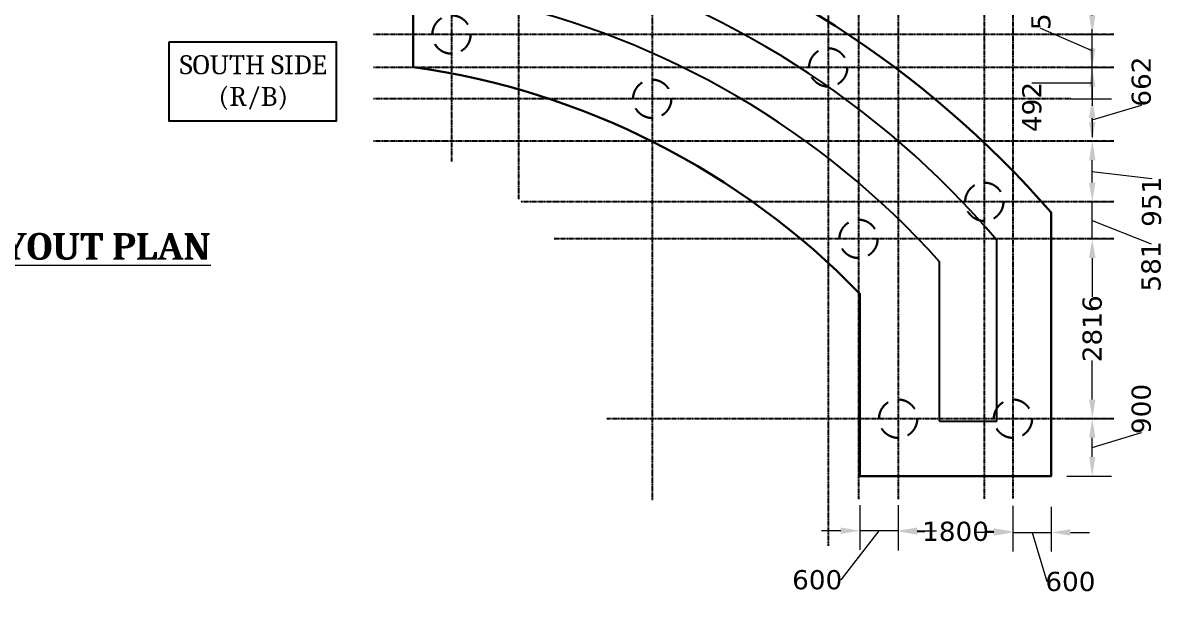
# Model space of a CAD drawing. Header units: millimetres. Extents: x 1475046 to 1606987, y -2702623 to -2509203.
# Drawn here: x 1589096 to 1606987, y -2679872 to -2670923 of the extents above; entities that cross this region are included whole.
import ezdxf

# ---------------------------------------------------------------- set-up
doc = ezdxf.new("R2010")
doc.units = ezdxf.units.MM
doc.header["$LTSCALE"] = 25
doc.header["$MEASUREMENT"] = 0
doc.header["$PDMODE"] = 3
doc.linetypes.add('CENTER', pattern=[2, 1.25, -0.25, 0.25, -0.25])
doc.linetypes.add('HIDDEN', pattern=[0.375, 0.25, -0.125])
doc.layers.get('0').update_dxf_attribs({"lineweight": 13})
doc.layers.get('Defpoints').update_dxf_attribs({"color": 230, "lineweight": 9})
for name, color, linetype in [('CL', 8, 'CENTER'), ('Pile Cap', 21, 'Continuous'), ('SLOPEEARTH', 3, 'Continuous')]:
    doc.layers.add(name, color=color, linetype=linetype)
for name, color, linetype, lineweight in [('DIMEN', 8, 'Continuous', 9), ('HAJ', 191, 'Continuous', 15), ('PILE', 214, 'Continuous', 30), ('Text-5', 6, 'Continuous', 9)]:
    doc.layers.add(name, color=color, linetype=linetype, lineweight=lineweight)
doc.styles.get("Standard").update_dxf_attribs({"font": 'swissl.ttf'})
doc.styles.add('swis lt cn bt', font='verdana.ttf')
doc.dimstyles.new('meter', dxfattribs={"dimtxt": 150, "dimasz": 5, "dimexe": 3, "dimexo": 4, "dimgap": 1, "dimtad": 1, "dimdec": 0, "dimzin": 0, "dimdsep": 46, "dimtxsty": 'swis lt cn bt', "dimblk": 'OBLIQUE', "dimcen": 3, "dimdle": 3, "dimclrd": 8, "dimclre": 8, "dimclrt": 7, "dimadec": 0, "dimazin": 0, "dimtfac": 1, "dimtdec": 0, "dimtofl": 0, "dimtmove": 1, "dimatfit": 2, "dimldrblk": 'OBLIQUE', "dimfxl": 1, "dimtolj": 1, "dimtzin": 0, "dimlwd": 9, "dimlwe": 9, "dimarcsym": 0})

# ---------------------------------------------------------------- blocks, each defined once
blk = doc.blocks.new('*D161')
at = {"layer": 'Defpoints', "color": 0, "ltscale": 100, "transparency": 16777216}
for p in [(1602817, -2677124), (1604617, -2677123), (1604617, -2678890)]:
    blk.add_point(p, dxfattribs=at)
at = {"layer": 'DIMEN', "color": 5, "lineweight": 9, "ltscale": 100, "transparency": 16777216}
for p, q in [((1602817, -2678490), (1602817, -2679190)), ((1604617, -2678490), (1604617, -2679190))]:
    blk.add_line(p, q, dxfattribs=at)
at = {"layer": 'DIMEN', "color": 8, "lineweight": 9, "ltscale": 100, "transparency": 16777216}
for p, q in [((1603117, -2678890), (1603233, -2678890)), ((1604317, -2678890), (1604201, -2678890))]:
    blk.add_line(p, q, dxfattribs=at)
at = {"layer": 'DIMEN', "color": 8, "ltscale": 100, "transparency": 16777216}
for points in [[(1603117, -2678840), (1603117, -2678940), (1602817, -2678890)], [(1604317, -2678840), (1604317, -2678940), (1604617, -2678890)]]:
    blk.add_solid(points, dxfattribs=at)
at = {"layer": 'DIMEN', "color": 7, "ltscale": 100, "transparency": 16777216, "insert": (1603717, -2678890), "char_height": 300, "attachment_point": 5, "style": 'swis lt cn bt'}
blk.add_mtext('\\A1;1800', dxfattribs=at)
blk = doc.blocks.new('_Oblique')
at = {"color": 0, "linetype": 'ByBlock', "lineweight": -2}
blk.add_line((-0.5, -0.5), (0.5, 0.5), dxfattribs=at)
blk = doc.blocks.new('*D162')
at = {"layer": 'Defpoints', "color": 0, "ltscale": 100, "transparency": 16777216}
for p in [(1604617, -2677123), (1605217, -2677123), (1605217, -2678905)]:
    blk.add_point(p, dxfattribs=at)
at = {"layer": 'DIMEN', "color": 5, "lineweight": 9, "ltscale": 100, "transparency": 16777216}
for p, q in [((1604617, -2678505), (1604617, -2679205)), ((1605217, -2678505), (1605217, -2679205))]:
    blk.add_line(p, q, dxfattribs=at)
at = {"layer": 'DIMEN', "color": 8, "lineweight": 9, "ltscale": 100, "transparency": 16777216}
for p, q in [((1604317, -2678905), (1604017, -2678905)), ((1604617, -2678905), (1605217, -2678905)), ((1604917, -2678905), (1605148, -2679675)), ((1605517, -2678905), (1605817, -2678905)), ((1605148, -2679675), (1605150, -2679675))]:
    blk.add_line(p, q, dxfattribs=at)
at = {"layer": 'DIMEN', "color": 8, "ltscale": 100, "transparency": 16777216}
for points in [[(1604317, -2678855), (1604317, -2678955), (1604617, -2678905)], [(1605517, -2678855), (1605517, -2678955), (1605217, -2678905)]]:
    blk.add_solid(points, dxfattribs=at)
at = {"layer": 'DIMEN', "color": 7, "ltscale": 100, "transparency": 16777216, "insert": (1605517, -2679675), "char_height": 300, "attachment_point": 5, "style": 'swis lt cn bt'}
blk.add_mtext('\\A1;600', dxfattribs=at)
blk = doc.blocks.new('*D163')
at = {"layer": 'Defpoints', "color": 0, "ltscale": 100, "transparency": 16777216}
for p in [(1602217, -2677124), (1602817, -2677124), (1602217, -2678878)]:
    blk.add_point(p, dxfattribs=at)
at = {"layer": 'DIMEN', "color": 5, "lineweight": 9, "ltscale": 100, "transparency": 16777216}
for p, q in [((1602217, -2678478), (1602217, -2679178)), ((1602817, -2678478), (1602817, -2679178))]:
    blk.add_line(p, q, dxfattribs=at)
at = {"layer": 'DIMEN', "color": 8, "lineweight": 9, "ltscale": 100, "transparency": 16777216}
for p, q in [((1601917, -2678878), (1601617, -2678878)), ((1602517, -2678878), (1601917, -2679648)), ((1602817, -2678878), (1602217, -2678878)), ((1603117, -2678878), (1603417, -2678878)), ((1601917, -2679648), (1601915, -2679648))]:
    blk.add_line(p, q, dxfattribs=at)
at = {"layer": 'DIMEN', "color": 8, "ltscale": 100, "transparency": 16777216}
for points in [[(1601917, -2678828), (1601917, -2678928), (1602217, -2678878)], [(1603117, -2678828), (1603117, -2678928), (1602817, -2678878)]]:
    blk.add_solid(points, dxfattribs=at)
at = {"layer": 'DIMEN', "color": 7, "ltscale": 100, "transparency": 16777216, "insert": (1601548, -2679648), "char_height": 300, "attachment_point": 5, "style": 'swis lt cn bt'}
blk.add_mtext('\\A1;600', dxfattribs=at)
blk = doc.blocks.new('*D164')
at = {"layer": 'Defpoints', "color": 0, "ltscale": 100, "transparency": 16777216}
for p in [(1605217, -2677123), (1605860, -2677123), (1605216, -2678023)]:
    blk.add_point(p, dxfattribs=at)
at = {"layer": 'DIMEN', "color": 5, "lineweight": 9, "ltscale": 100, "transparency": 16777216}
for p, q in [((1605460, -2677123), (1606160, -2677123)), ((1605460, -2678023), (1606160, -2678023))]:
    blk.add_line(p, q, dxfattribs=at)
at = {"layer": 'DIMEN', "color": 8, "lineweight": 9, "ltscale": 100, "transparency": 16777216}
for p, q in [((1605860, -2677573), (1606630, -2677342)), ((1605860, -2677723), (1605860, -2677423)), ((1606630, -2677342), (1606630, -2677340))]:
    blk.add_line(p, q, dxfattribs=at)
at = {"layer": 'DIMEN', "color": 8, "ltscale": 100, "transparency": 16777216}
for points in [[(1605810, -2677423), (1605910, -2677423), (1605860, -2677123)], [(1605810, -2677723), (1605910, -2677723), (1605860, -2678023)]]:
    blk.add_solid(points, dxfattribs=at)
at = {"layer": 'DIMEN', "color": 7, "ltscale": 100, "transparency": 16777216, "insert": (1606630, -2676971), "char_height": 300, "attachment_point": 5, "rotation": 90, "style": 'swis lt cn bt'}
blk.add_mtext('\\A1;900', dxfattribs=at)
blk = doc.blocks.new('*D165')
at = {"layer": 'Defpoints', "color": 0, "ltscale": 100, "transparency": 16777216}
for p in [(1605860, -2674307), (1605860, -2674307), (1605217, -2677123)]:
    blk.add_point(p, dxfattribs=at)
at = {"layer": 'DIMEN', "color": 5, "lineweight": 9, "ltscale": 100, "transparency": 16777216}
for p, q in [((1605860, -2674307), (1606160, -2674307)), ((1605460, -2677123), (1606160, -2677123))]:
    blk.add_line(p, q, dxfattribs=at)
at = {"layer": 'DIMEN', "color": 8, "lineweight": 9, "ltscale": 100, "transparency": 16777216}
for p, q in [((1605860, -2674607), (1605860, -2675217)), ((1605860, -2676823), (1605860, -2676214))]:
    blk.add_line(p, q, dxfattribs=at)
at = {"layer": 'DIMEN', "color": 8, "ltscale": 100, "transparency": 16777216}
for points in [[(1605810, -2674607), (1605910, -2674607), (1605860, -2674307)], [(1605810, -2676823), (1605910, -2676823), (1605860, -2677123)]]:
    blk.add_solid(points, dxfattribs=at)
at = {"layer": 'DIMEN', "color": 7, "ltscale": 100, "transparency": 16777216, "insert": (1605860, -2675715), "char_height": 300, "attachment_point": 5, "rotation": 90, "style": 'swis lt cn bt'}
blk.add_mtext('\\A1;2816', dxfattribs=at)
blk = doc.blocks.new('*D166')
at = {"layer": 'Defpoints', "color": 0, "ltscale": 100, "transparency": 16777216}
for p in [(1605860, -2673726), (1605860, -2673726), (1605860, -2674307)]:
    blk.add_point(p, dxfattribs=at)
at = {"layer": 'DIMEN', "color": 8, "lineweight": 9, "ltscale": 100, "transparency": 16777216}
for p, q in [((1605860, -2673426), (1605860, -2673126)), ((1605860, -2674307), (1605860, -2673726)), ((1605860, -2674017), (1606783, -2674383)), ((1606783, -2674383), (1606783, -2674385)), ((1605860, -2674607), (1605860, -2674907))]:
    blk.add_line(p, q, dxfattribs=at)
at = {"layer": 'DIMEN', "color": 5, "lineweight": 9, "ltscale": 100, "transparency": 16777216}
for p, q in [((1605860, -2673726), (1606160, -2673726)), ((1605860, -2674307), (1606160, -2674307))]:
    blk.add_line(p, q, dxfattribs=at)
at = {"layer": 'DIMEN', "color": 8, "ltscale": 100, "transparency": 16777216}
for points in [[(1605810, -2673426), (1605910, -2673426), (1605860, -2673726)], [(1605810, -2674607), (1605910, -2674607), (1605860, -2674307)]]:
    blk.add_solid(points, dxfattribs=at)
at = {"layer": 'DIMEN', "color": 7, "ltscale": 100, "transparency": 16777216, "insert": (1606783, -2674739), "char_height": 300, "attachment_point": 5, "rotation": 90, "style": 'swis lt cn bt'}
blk.add_mtext('\\A1;581', dxfattribs=at)
blk = doc.blocks.new('*D167')
at = {"layer": 'Defpoints', "color": 0, "ltscale": 100, "transparency": 16777216}
for p in [(1605860, -2672775), (1605860, -2672775), (1605860, -2673726)]:
    blk.add_point(p, dxfattribs=at)
at = {"layer": 'DIMEN', "color": 5, "lineweight": 9, "ltscale": 100, "transparency": 16777216}
for p, q in [((1605860, -2672775), (1606160, -2672775)), ((1605860, -2673726), (1606160, -2673726))]:
    blk.add_line(p, q, dxfattribs=at)
at = {"layer": 'DIMEN', "color": 8, "lineweight": 9, "ltscale": 100, "transparency": 16777216}
for p, q in [((1605860, -2673426), (1605860, -2673075)), ((1605860, -2673251), (1606790, -2673363)), ((1606790, -2673363), (1606790, -2673365))]:
    blk.add_line(p, q, dxfattribs=at)
at = {"layer": 'DIMEN', "color": 8, "ltscale": 100, "transparency": 16777216}
for points in [[(1605810, -2673075), (1605910, -2673075), (1605860, -2672775)], [(1605810, -2673426), (1605910, -2673426), (1605860, -2673726)]]:
    blk.add_solid(points, dxfattribs=at)
at = {"layer": 'DIMEN', "color": 7, "ltscale": 100, "transparency": 16777216, "insert": (1606790, -2673726), "char_height": 300, "attachment_point": 5, "rotation": 90, "style": 'swis lt cn bt'}
blk.add_mtext('\\A1;951', dxfattribs=at)
blk = doc.blocks.new('*D168')
at = {"layer": 'Defpoints', "color": 0, "ltscale": 100, "transparency": 16777216}
for p in [(1605525, -2672114), (1605860, -2672114), (1605860, -2672775)]:
    blk.add_point(p, dxfattribs=at)
at = {"layer": 'DIMEN', "color": 5, "lineweight": 9, "ltscale": 100, "transparency": 16777216}
for p, q in [((1605529, -2672114), (1606160, -2672114)), ((1605860, -2672775), (1606160, -2672775))]:
    blk.add_line(p, q, dxfattribs=at)
at = {"layer": 'DIMEN', "color": 8, "lineweight": 9, "ltscale": 100, "transparency": 16777216}
for p, q in [((1605860, -2672444), (1606630, -2672213)), ((1606630, -2672213), (1606630, -2672211)), ((1605860, -2672475), (1605860, -2672414))]:
    blk.add_line(p, q, dxfattribs=at)
at = {"layer": 'DIMEN', "color": 8, "ltscale": 100, "transparency": 16777216}
for points in [[(1605810, -2672414), (1605910, -2672414), (1605860, -2672114)], [(1605810, -2672475), (1605910, -2672475), (1605860, -2672775)]]:
    blk.add_solid(points, dxfattribs=at)
at = {"layer": 'DIMEN', "color": 7, "ltscale": 100, "transparency": 16777216, "insert": (1606630, -2671844), "char_height": 300, "attachment_point": 5, "rotation": 90, "style": 'swis lt cn bt'}
blk.add_mtext('\\A1;662', dxfattribs=at)
blk = doc.blocks.new('*D169')
at = {"layer": 'Defpoints', "color": 0, "ltscale": 100, "transparency": 16777216}
for p in [(1604617, -2671622), (1605860, -2671622), (1605525, -2672114)]:
    blk.add_point(p, dxfattribs=at)
at = {"layer": 'DIMEN', "color": 8, "lineweight": 9, "ltscale": 100, "transparency": 16777216}
for p, q in [((1605860, -2671322), (1605860, -2671022)), ((1605860, -2672114), (1605860, -2671622)), ((1605860, -2671868), (1604914, -2671867)), ((1604914, -2671867), (1604914, -2671869)), ((1605860, -2672414), (1605860, -2672714))]:
    blk.add_line(p, q, dxfattribs=at)
at = {"layer": 'DIMEN', "color": 5, "lineweight": 9, "ltscale": 100, "transparency": 16777216}
for p, q in [((1605460, -2671622), (1606160, -2671622)), ((1605529, -2672114), (1606160, -2672114))]:
    blk.add_line(p, q, dxfattribs=at)
at = {"layer": 'DIMEN', "color": 8, "ltscale": 100, "transparency": 16777216}
for points in [[(1605810, -2671322), (1605910, -2671322), (1605860, -2671622)], [(1605810, -2672414), (1605910, -2672414), (1605860, -2672114)]]:
    blk.add_solid(points, dxfattribs=at)
at = {"layer": 'DIMEN', "color": 7, "ltscale": 100, "transparency": 16777216, "insert": (1604914, -2672242), "char_height": 300, "attachment_point": 5, "rotation": 90, "style": 'swis lt cn bt'}
blk.add_mtext('\\A1;492', dxfattribs=at)
blk = doc.blocks.new('*D170')
at = {"layer": 'Defpoints', "color": 0, "ltscale": 100, "transparency": 16777216}
for p in [(1604617, -2671106), (1605860, -2671106), (1604617, -2671622)]:
    blk.add_point(p, dxfattribs=at)
at = {"layer": 'DIMEN', "color": 8, "lineweight": 9, "ltscale": 100, "transparency": 16777216}
for p, q in [((1605860, -2670806), (1605860, -2670506)), ((1605056, -2671011), (1605056, -2671009)), ((1605860, -2671364), (1605056, -2671011)), ((1605860, -2671622), (1605860, -2671106)), ((1605860, -2671922), (1605860, -2672222))]:
    blk.add_line(p, q, dxfattribs=at)
at = {"layer": 'DIMEN', "color": 5, "lineweight": 9, "ltscale": 100, "transparency": 16777216}
for p, q in [((1605460, -2671106), (1606160, -2671106)), ((1605460, -2671622), (1606160, -2671622))]:
    blk.add_line(p, q, dxfattribs=at)
at = {"layer": 'DIMEN', "color": 8, "ltscale": 100, "transparency": 16777216}
for points in [[(1605810, -2670806), (1605910, -2670806), (1605860, -2671106)], [(1605810, -2671922), (1605910, -2671922), (1605860, -2671622)]]:
    blk.add_solid(points, dxfattribs=at)
at = {"layer": 'DIMEN', "color": 7, "ltscale": 100, "transparency": 16777216, "insert": (1605056, -2670644), "char_height": 300, "attachment_point": 5, "rotation": 90, "style": 'swis lt cn bt'}
blk.add_mtext('\\A1;516', dxfattribs=at)
blk = doc.blocks.new('*D171')
at = {"layer": 'Defpoints', "color": 0, "ltscale": 100, "transparency": 16777216}
for p in [(1604617, -2669026), (1605860, -2669026), (1604617, -2671106)]:
    blk.add_point(p, dxfattribs=at)
at = {"layer": 'DIMEN', "color": 5, "lineweight": 9, "ltscale": 100, "transparency": 16777216}
for p, q in [((1605460, -2669026), (1606160, -2669026)), ((1605460, -2671106), (1606160, -2671106))]:
    blk.add_line(p, q, dxfattribs=at)
at = {"layer": 'DIMEN', "color": 8, "lineweight": 9, "ltscale": 100, "transparency": 16777216}
for p, q in [((1605860, -2669326), (1605860, -2669570)), ((1605860, -2670806), (1605860, -2670562))]:
    blk.add_line(p, q, dxfattribs=at)
at = {"layer": 'DIMEN', "color": 8, "ltscale": 100, "transparency": 16777216}
for points in [[(1605810, -2669326), (1605910, -2669326), (1605860, -2669026)], [(1605810, -2670806), (1605910, -2670806), (1605860, -2671106)]]:
    blk.add_solid(points, dxfattribs=at)
at = {"layer": 'DIMEN', "color": 7, "ltscale": 100, "transparency": 16777216, "insert": (1605860, -2670066), "char_height": 300, "attachment_point": 5, "rotation": 90, "style": 'swis lt cn bt'}
blk.add_mtext('\\A1;2080', dxfattribs=at)

msp = doc.modelspace()

# ---------------------------------------------------------------- linework, layer by layer
at = {"layer": 'CL', "color": 14, "ltscale": 0.4}
for p, q in [((1595816, -2656260.5), (1595816, -2673095.1)), ((1596865.4, -2656260.5), (1596865.4, -2673687.1)), ((1601721.1, -2656776.1), (1601721.1, -2679112.4)), ((1598962.1, -2657268), (1598962.1, -2678401.6)), ((1602196.1, -2667224.8), (1602196.1, -2678386)), ((1602817, -2667224.8), (1602817, -2678383)), ((1604167.8, -2667224.8), (1604167.8, -2678376.5)), ((1604617, -2667224.8), (1604617, -2678374.4)), ((1606200.2, -2671106), (1594593.5, -2671106)), ((1606200.2, -2671621.7), (1594593.5, -2671621.7)), ((1605525.2, -2672113.6), (1594593.5, -2672113.6)), ((1606200.2, -2672775.4), (1594593.5, -2672775.4)), ((1606200.2, -2673726), (1596900.6, -2673726)), ((1606200.2, -2674307.1), (1597426.3, -2674307.1)), ((1606200.2, -2677123.5), (1598248.8, -2677123.5))]:
    msp.add_line(p, q, dxfattribs=at)
at = {"layer": 'PILE', "linetype": 'HIDDEN', "lineweight": 30, "ltscale": 50}
for centre in [(1595816, -2671106), (1601721.1, -2671621.7), (1598962.1, -2672113.6), (1604167.8, -2673726), (1602196.1, -2674307.1), (1602817, -2677123.7), (1604617, -2677123.5)]:
    msp.add_circle(centre, 300, dxfattribs=at)
at = {"layer": 'Pile Cap', "lineweight": 30, "ltscale": 100}
msp.add_lwpolyline([(1595215.9, -2669924.8), (1595216.1, -2671617.7, -0.1674317), (1602216.7, -2675167.8), (1602217, -2678021.4), (1605216.6, -2678021.4), (1605216.6, -2673895, 0.1420935), (1597765.4, -2669106.3)], format="xyb", dxfattribs=at)
at = {"layer": 'SLOPEEARTH', "lineweight": -2, "ltscale": 100}
msp.add_line((1603465.6, -2677164.6), (1604365.6, -2677164.6), dxfattribs=at)
for points in [[(1604365.6, -2677164.6), (1604365.6, -2674326.2, 0.1495768), (1597365.4, -2669872.3, 0.1495768)], [(1603465.6, -2677164.6), (1603465.6, -2674664.6, 0.1563776), (1596465.4, -2670575.4, 0.1610883)]]:
    msp.add_lwpolyline(points, format="xyb", dxfattribs=at)
msp.add_lwpolyline([(1591390.7, -2671219.5), (1594005.6, -2671219.5), (1594005.6, -2672464.5), (1591390.7, -2672464.5)], close=True, dxfattribs=at)

# ---------------------------------------------------------------- texts
at = {"layer": 'HAJ', "ltscale": 15, "insert": (1591499.3, -2672288.9), "char_height": 297.6, "width": 2419.645, "attachment_point": 7}
msp.add_mtext('\\pxqc,t0.16001;{\\fCambria|b0|i0|c0|p18;SOUTH SIDE\\P(R/B)}', dxfattribs=at)
at = {"layer": 'Text-5', "insert": (1588703.2, -2674428), "char_height": 416.64, "width": 17202.885, "attachment_point": 5}
msp.add_mtext('\\pxi-10.081,l10.081;{\\fCambria|b1|i0|c0|p18;\\LPILE CAP LAYOUT PLAN}', dxfattribs=at)

# ---------------------------------------------------------------- dimensions: what is measured, and where the dimension line sits
at = {"layer": 'DIMEN', "ltscale": 100}
for base, p1, p2, picture, middle in [((1605859.8, -2669025.8), (1604617, -2671106), (1604617, -2669025.8), '*D171', (1605859.8, -2670065.9)), ((1605859.8, -2672113.6), (1605859.8, -2672775.4), (1605525.2, -2672113.6), '*D168', (1606630.1, -2672210.4)), ((1605859.8, -2674307.1), (1605216.6, -2677123.5), (1605859.8, -2674307.1), '*D165', (1605859.8, -2675715.3)), ((1605859.8, -2677123.5), (1605215.6, -2678023.1), (1605216.6, -2677123.5), '*D164', (1606629.8, -2677339.3))]:
    dim = msp.add_linear_dim(base=base, p1=p1, p2=p2, angle=90, dimstyle='meter', override={"dimtxt": 300, "dimasz": 300, "dimexe": 300, "dimtad": 0, "dimpost": '', "dimsah": 1, "dimdle": 20, "dimclre": 5, "dimfxl": 400, "dimfxlon": 1}, dxfattribs=at)
    dim.commit()
    dim.dimension.update_dxf_attribs({"geometry": picture, "text_midpoint": middle})
for base, p1, p2, picture, middle in [((1605859.8, -2671106), (1604617, -2671621.7), (1604617, -2671106), '*D170', (1605055.7, -2671007.6)), ((1605859.8, -2671621.7), (1605525.2, -2672113.6), (1604617, -2671621.7), '*D169', (1604914.5, -2671869.8)), ((1605859.8, -2672775.4), (1605859.8, -2673726), (1605859.8, -2672775.4), '*D167', (1606790.3, -2673366.2)), ((1605859.8, -2673726), (1605859.8, -2674307.1), (1605859.8, -2673726), '*D166', (1606783, -2674386.2))]:
    dim = msp.add_linear_dim(base=base, p1=p1, p2=p2, angle=90, dimstyle='meter', override={"dimtxt": 300, "dimasz": 300, "dimexe": 300, "dimtad": 0, "dimpost": '', "dimsah": 1, "dimdle": 20, "dimclre": 5, "dimfxl": 400, "dimfxlon": 1}, dxfattribs=at)
    dim.commit()
    dim.dimension.update_dxf_attribs({"geometry": picture, "text_midpoint": middle, "dimtype": 160})
dim = msp.add_linear_dim(base=(1602216.9, -2678878.3), p1=(1602817, -2677123.7), p2=(1602216.9, -2677123.8), dimstyle='meter', override={"dimtxt": 300, "dimasz": 300, "dimexe": 300, "dimtad": 0, "dimpost": '', "dimsah": 1, "dimdle": 20, "dimclre": 5, "dimfxl": 400, "dimfxlon": 1}, dxfattribs=at)
dim.commit()
dim.dimension.update_dxf_attribs({"geometry": '*D163', "text_midpoint": (1601914.2, -2679648.3), "dimtype": 160})
for base, p1, p2, picture, middle in [((1604617, -2678890.3), (1602817, -2677123.7), (1604617, -2677123.5), '*D161', (1603717, -2678890.3)), ((1605216.6, -2678905), (1604617, -2677123.5), (1605216.6, -2677123.5), '*D162', (1605150.8, -2679675))]:
    dim = msp.add_linear_dim(base=base, p1=p1, p2=p2, dimstyle='meter', override={"dimtxt": 300, "dimasz": 300, "dimexe": 300, "dimtad": 0, "dimpost": '', "dimsah": 1, "dimdle": 20, "dimclre": 5, "dimfxl": 400, "dimfxlon": 1}, dxfattribs=at)
    dim.commit()
    dim.dimension.update_dxf_attribs({"geometry": picture, "text_midpoint": middle})

doc.saveas('drawing.dxf')
